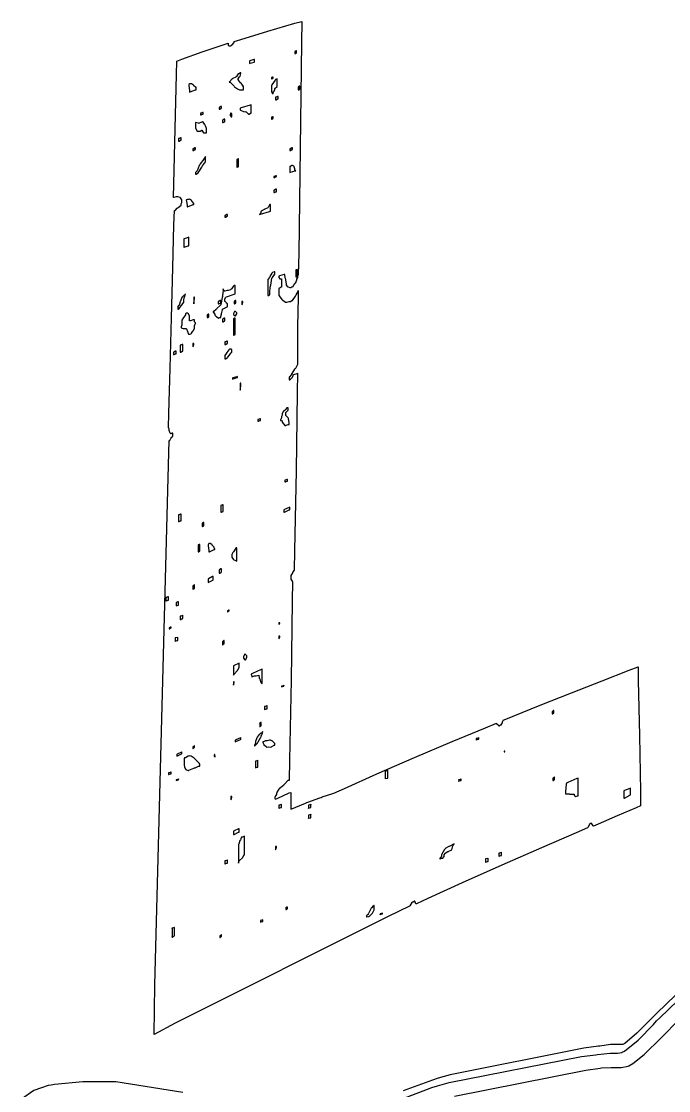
# Model space of a CAD drawing. Extents: x 59 to 294, y 65 to 304.
# Drawn here: x 59.92 to 87, y 248.23 to 292.95 of the extents above; entities that cross this region are included whole.
import ezdxf

# ---------------------------------------------------------------- set-up
doc = ezdxf.new("R2010")
doc.units = 0
doc.header["$MEASUREMENT"] = 0

msp = doc.modelspace()

# ---------------------------------------------------------------- linework, layer by layer
at = {"color": 7}
for points in [[(66.1098, 275.413), (66.1278, 275.413), (66.1719, 275.503), (66.1818, 275.519), (66.1899, 275.537), (66.252, 275.603), (66.252, 275.626), (66.252, 275.66), (66.252, 275.678), (66.252, 275.719), (66.252, 275.732), (66.234, 275.732), (66.1899, 275.705), (66.1818, 275.696), (66.1719, 275.696), (66.1458, 275.723), (66.1458, 275.732), (66.1458, 275.732), (66.1098, 275.838), (66.1098, 275.872), (66.1098, 275.89), (66.0837, 275.934), (66.0756, 275.942), (66.0922, 276.564), (66.143, 278.427), (66.198, 280.547), (66.2534, 282.64), (66.3042, 284.444), (66.3222, 285.044), (66.3568, 285.044), (66.445, 285.134), (66.4626, 285.151), (66.4806, 285.16), (66.6048, 285.259), (66.6048, 285.291), (66.6048, 285.319), (66.639, 285.378), (66.639, 285.397), (66.639, 285.397), (66.639, 285.433), (66.639, 285.433), (66.639, 285.467), (66.6295, 285.477), (66.5773, 285.565), (66.5688, 285.574), (66.5593, 285.583), (66.4602, 285.61), (66.4284, 285.61), (66.3924, 285.61), (66.2947, 285.583), (66.2862, 285.574), (66.3042, 286.156), (66.3568, 288.458), (66.4104, 290.725), (66.4284, 291.288), (66.639, 291.368), (67.4896, 291.673), (68.3588, 291.96), (68.5793, 292.03), (68.5793, 292.013), (68.5793, 291.973), (68.5793, 291.96), (68.5793, 291.951), (68.6058, 291.924), (68.6153, 291.924), (68.6513, 291.924), (68.6675, 291.924), (68.7116, 291.951), (68.7215, 291.96), (68.738, 291.969), (68.8277, 292.068), (68.8277, 292.1), (69.1085, 292.188), (70.2374, 292.537), (71.3673, 292.868), (71.6499, 292.946), (71.64, 292.064), (71.5243, 283.245), (71.5077, 282.363), (71.4982, 282.355), (71.4735, 282.283), (71.4735, 282.258), (71.4735, 282.232), (71.4375, 282.172), (71.4375, 282.152), (71.4375, 282.126), (71.41, 282.055), (71.4015, 282.046), (71.4015, 282.046), (71.3398, 281.958), (71.3313, 281.94), (71.3218, 281.923), (71.2611, 281.833), (71.2611, 281.833), (71.2431, 281.833), (71.199, 281.809), (71.1909, 281.799), (71.1634, 281.799), (71.0928, 281.825), (71.0847, 281.833), (71.0752, 281.843), (71.0226, 281.897), (71.0145, 281.905), (71.0145, 281.967), (70.987, 282.126), (70.9785, 282.152), (70.969, 282.18), (70.9443, 282.317), (70.9443, 282.363), (70.9164, 282.355), (70.7224, 282.302), (70.696, 282.292), (70.696, 282.258), (70.696, 282.24), (70.7319, 282.186), (70.7319, 282.186), (70.7319, 282.186), (70.7926, 282.178), (70.8021, 282.186), (70.8021, 282.152), (70.8021, 282.073), (70.8021, 282.046), (70.8021, 281.994), (70.8021, 281.874), (70.8021, 281.833), (70.7926, 281.825), (70.7044, 281.773), (70.696, 281.763), (70.696, 281.729), (70.696, 281.65), (70.696, 281.623), (70.696, 281.588), (70.696, 281.509), (70.696, 281.481), (70.7044, 281.473), (70.8201, 281.322), (70.8381, 281.304), (70.8547, 281.288), (70.9747, 281.2), (71.0145, 281.2), (71.0311, 281.209), (71.1232, 281.234), (71.1549, 281.234), (71.181, 281.234), (71.2403, 281.27), (71.2611, 281.27), (71.2692, 281.28), (71.392, 281.455), (71.4015, 281.481), (71.4195, 281.509), (71.5077, 281.648), (71.5077, 281.693), (71.4982, 281.394), (71.4774, 280.19), (71.4735, 279.042), (71.4735, 278.658), (71.4735, 278.598), (71.3839, 278.43), (71.3673, 278.412), (71.3493, 278.395), (71.2431, 278.219), (71.2251, 278.201), (71.2156, 278.183), (71.1288, 278.069), (71.1207, 278.059), (71.1207, 278.033), (71.1207, 277.974), (71.1207, 277.953), (71.1369, 277.953), (71.181, 277.981), (71.1909, 277.989), (71.199, 277.998), (71.2516, 278.051), (71.2611, 278.059), (71.2692, 278.069), (71.2971, 278.142), (71.2971, 278.165), (71.3133, 278.175), (71.4555, 278.227), (71.4735, 278.235), (71.4636, 277.425), (71.4142, 274.148), (71.3479, 270.819), (71.3313, 269.981), (71.3133, 269.981), (71.2692, 269.893), (71.2611, 269.875), (71.2516, 269.858), (71.1909, 269.766), (71.1909, 269.735), (71.1909, 269.699), (71.1909, 269.682), (71.1909, 269.642), (71.1909, 269.628), (71.199, 269.62), (71.2516, 269.532), (71.2611, 269.522), (71.2516, 268.702), (71.2033, 265.399), (71.1369, 262.044), (71.1207, 261.196), (71.0667, 261.196), (70.9344, 261.047), (70.9083, 261.02), (70.8808, 260.993), (70.7044, 260.853), (70.696, 260.843), (70.6864, 260.835), (70.6342, 260.748), (70.6258, 260.739), (70.6162, 260.73), (70.5915, 260.657), (70.5915, 260.633), (70.5915, 260.616), (70.5637, 260.572), (70.5556, 260.562), (70.546, 260.562), (70.5196, 260.484), (70.5196, 260.456), (70.5196, 260.448), (70.546, 260.42), (70.5556, 260.42), (70.6162, 260.448), (71.1288, 260.677), (71.1909, 260.703), (71.1909, 260.526), (71.1909, 260.13), (71.1909, 259.997), (71.2431, 260.015), (71.8069, 260.254), (71.8605, 260.28), (71.9046, 260.298), (72.4062, 260.474), (72.4598, 260.49), (72.5124, 260.518), (72.9534, 260.659), (72.989, 260.667), (73.4399, 260.87), (74.797, 261.473), (76.3669, 262.158), (77.9501, 262.83), (79.3351, 263.406), (79.798, 263.595), (79.8065, 263.587), (79.8946, 263.499), (79.9042, 263.489), (79.9207, 263.489), (79.9606, 263.525), (79.9744, 263.525), (80.0104, 263.525), (80.0104, 263.553), (80.0446, 263.612), (80.0446, 263.631), (80.0446, 263.659), (80.0985, 263.737), (80.1165, 263.737), (80.494, 263.892), (81.6321, 264.348), (82.9331, 264.862), (84.2271, 265.369), (85.3504, 265.811), (85.725, 265.958), (85.7331, 265.385), (85.7772, 263.088), (85.8213, 260.739), (85.8312, 260.138), (85.6368, 260.059), (84.8431, 259.728), (84.0479, 259.38), (83.8549, 259.292), (83.8454, 259.301), (83.7928, 259.389), (83.7847, 259.398), (83.7487, 259.398), (83.7145, 259.398), (83.7046, 259.381), (83.6164, 259.239), (83.6083, 259.221), (83.1275, 259.015), (81.6846, 258.389), (80.0269, 257.661), (78.3689, 256.92), (76.9264, 256.266), (76.4466, 256.046), (76.4371, 256.046), (76.4124, 256.073), (76.4124, 256.081), (76.4124, 256.099), (76.3845, 256.144), (76.3764, 256.153), (76.3584, 256.153), (76.3185, 256.117), (76.3062, 256.117), (76.2702, 256.117), (76.2607, 256.1), (76.1725, 255.958), (76.164, 255.94), (75.2644, 255.509), (66.3582, 251.047), (65.4763, 250.578), (65.5105, 252.634), (66.0481, 273.341), (66.1098, 275.413)], [(71.3673, 291.607), (71.3839, 291.607), (71.428, 291.633), (71.4375, 291.641), (71.4375, 291.659), (71.4375, 291.699), (71.4375, 291.711), (71.4195, 291.711), (71.3754, 291.687), (71.3673, 291.677), (71.3673, 291.66), (71.3673, 291.621), (71.3673, 291.607)], [(69.4612, 291.182), (69.4877, 291.192), (69.6556, 291.246), (69.6736, 291.254), (69.6736, 291.28), (69.6736, 291.339), (69.6736, 291.358), (69.6461, 291.35), (69.4792, 291.298), (69.4612, 291.288), (69.4612, 291.262), (69.4612, 291.203), (69.4612, 291.182)], [(68.6513, 290.406), (68.6594, 290.398), (68.8097, 290.248), (68.8277, 290.23), (68.8439, 290.213), (68.9681, 290.124), (68.9681, 290.124), (68.9681, 290.124), (69.0467, 290.09), (69.0742, 290.09), (69.0742, 290.09), (69.179, 290.09), (69.2146, 290.09), (69.2146, 290.125), (69.2146, 290.204), (69.2146, 290.23), (69.2051, 290.24), (69.1169, 290.364), (69.1085, 290.372), (69.0908, 290.382), (69.004, 290.481), (69.004, 290.513), (69.004, 290.513), (68.9681, 290.54), (68.9681, 290.548), (69.004, 290.548), (69.004, 290.566), (69.0287, 290.619), (69.0383, 290.619), (69.0383, 290.628), (69.0742, 290.653), (69.0742, 290.653), (69.0742, 290.653), (69.1085, 290.761), (69.1085, 290.795), (69.0824, 290.795), (69.0231, 290.759), (69.004, 290.759), (68.9942, 290.751), (68.9405, 290.663), (68.9321, 290.653), (68.9321, 290.645), (68.8979, 290.619), (68.8979, 290.619), (68.8979, 290.619), (68.7737, 290.558), (68.7557, 290.548), (68.738, 290.54), (68.6234, 290.424), (68.6153, 290.406), (68.6153, 290.406), (68.6513, 290.406), (68.6513, 290.406)], [(66.9576, 289.983), (66.9837, 289.993), (67.2123, 290.081), (67.2402, 290.09), (67.2402, 290.117), (67.2402, 290.176), (67.2402, 290.196), (67.2123, 290.196), (67.1421, 290.257), (67.134, 290.266), (67.1241, 290.275), (67.0444, 290.328), (67.0278, 290.336), (66.9918, 290.336), (66.9742, 290.336), (66.9301, 290.31), (66.9216, 290.3), (66.9301, 290.266), (66.9576, 290.055), (66.9576, 289.983)], [(70.3792, 290.548), (70.3957, 290.548), (70.4398, 290.575), (70.4494, 290.583), (70.4494, 290.619), (70.4314, 290.619), (70.3873, 290.593), (70.3792, 290.583), (70.3792, 290.583), (70.3792, 290.558), (70.3792, 290.548)], [(70.5556, 290.513), (70.5376, 290.486), (70.3957, 290.293), (70.3792, 290.266), (70.3792, 290.24), (70.3792, 290.181), (70.3792, 290.16), (70.3792, 290.125), (70.3792, 290.047), (70.3792, 290.019), (70.3792, 290.001), (70.4152, 289.961), (70.4152, 289.947), (70.4152, 289.939), (70.4494, 289.913), (70.4494, 289.913), (70.4494, 289.913), (70.4755, 290.011), (70.4854, 290.019), (70.4935, 290.029), (70.5196, 290.1), (70.5196, 290.124), (70.528, 290.134), (70.6162, 290.222), (70.6258, 290.23), (70.6258, 290.31), (70.6258, 290.489), (70.6258, 290.548), (70.6258, 290.54), (70.5721, 290.513), (70.5556, 290.513)], [(71.5077, 290.09), (71.5243, 290.09), (71.5684, 290.116), (71.5779, 290.124), (71.5779, 290.152), (71.5779, 290.211), (71.5779, 290.23), (71.5603, 290.23), (71.5162, 290.205), (71.5077, 290.196), (71.5077, 290.169), (71.5077, 290.11), (71.5077, 290.09)], [(70.5556, 289.667), (70.5817, 289.667), (70.6409, 289.701), (70.6617, 289.701), (70.6617, 289.728), (70.6617, 289.788), (70.6617, 289.807), (70.6342, 289.807), (70.575, 289.771), (70.5556, 289.771), (70.5556, 289.745), (70.5556, 289.687), (70.5556, 289.667)], [(68.1923, 289.278), (68.2184, 289.278), (68.2777, 289.314), (68.2985, 289.314), (68.2985, 289.331), (68.2985, 289.372), (68.2985, 289.384), (68.2706, 289.384), (68.2113, 289.348), (68.1923, 289.348), (68.1923, 289.348), (68.1923, 289.296), (68.1923, 289.278)], [(69.0742, 289.242), (69.0742, 289.242), (69.0742, 289.242), (69.0742, 289.242), (69.0908, 289.234), (69.2146, 289.172), (69.2146, 289.172), (69.2146, 289.172), (69.3028, 289.163), (69.3208, 289.172), (69.3289, 289.163), (69.3815, 289.111), (69.391, 289.101), (69.391, 289.093), (69.4171, 289.065), (69.427, 289.065), (69.4531, 289.065), (69.5124, 289.101), (69.5332, 289.101), (69.5332, 289.19), (69.5332, 289.388), (69.5332, 289.454), (69.4891, 289.438), (69.1183, 289.331), (69.0742, 289.314), (69.0742, 289.296), (69.0742, 289.256), (69.0742, 289.242)], [(67.4165, 289.031), (67.4426, 289.031), (67.5005, 289.065), (67.521, 289.065), (67.521, 289.083), (67.521, 289.125), (67.521, 289.137), (67.4949, 289.137), (67.4356, 289.101), (67.4165, 289.101), (67.4247, 289.093), (67.4165, 289.048), (67.4165, 289.031)], [(68.7215, 289.065), (68.7215, 289.075), (68.694, 289.101), (68.6855, 289.101), (68.676, 289.101), (68.6513, 289.049), (68.6513, 289.031), (68.6513, 289.015), (68.7035, 288.961), (68.7215, 288.961), (68.7215, 288.987), (68.7215, 289.046), (68.7215, 289.065)], [(70.3792, 288.855), (70.3957, 288.855), (70.4398, 288.881), (70.4494, 288.889), (70.4494, 288.907), (70.4494, 288.948), (70.4494, 288.961), (70.4314, 288.961), (70.3873, 288.935), (70.3792, 288.925), (70.3792, 288.908), (70.3792, 288.855), (70.3792, 288.855)], [(67.2042, 288.713), (67.2042, 288.713), (67.2042, 288.58), (67.2042, 288.536), (67.2042, 288.492), (67.2648, 288.37), (67.2744, 288.36), (67.2828, 288.352), (67.3626, 288.352), (67.3806, 288.36), (67.4067, 288.36), (67.4659, 288.396), (67.4867, 288.396), (67.4867, 288.37), (67.539, 288.29), (67.5569, 288.29), (67.5831, 288.29), (67.6423, 288.29), (67.6631, 288.29), (67.6631, 288.29), (67.6631, 288.397), (67.6631, 288.432), (67.6631, 288.467), (67.6271, 288.572), (67.6271, 288.572), (67.6271, 288.572), (67.601, 288.634), (67.5929, 288.642), (67.5831, 288.652), (67.521, 288.725), (67.521, 288.749), (67.5033, 288.74), (67.3626, 288.688), (67.3446, 288.678), (67.335, 288.688), (67.2042, 288.713), (67.2042, 288.713)], [(68.3327, 288.713), (68.3588, 288.713), (68.4181, 288.749), (68.4389, 288.749), (68.4389, 288.776), (68.4389, 288.835), (68.4389, 288.855), (68.4114, 288.855), (68.3521, 288.819), (68.3327, 288.819), (68.3327, 288.793), (68.3327, 288.733), (68.3327, 288.713)], [(66.4986, 287.937), (66.5247, 287.937), (66.584, 287.973), (66.6048, 287.973), (66.6048, 288), (66.6048, 288.06), (66.6048, 288.079), (66.5773, 288.079), (66.518, 288.043), (66.4986, 288.043), (66.4986, 288.017), (66.4986, 287.958), (66.4986, 287.937)], [(67.098, 287.55), (67.1241, 287.55), (67.1834, 287.584), (67.2042, 287.584), (67.2042, 287.602), (67.2042, 287.642), (67.2042, 287.654), (67.1766, 287.654), (67.1174, 287.62), (67.098, 287.62), (67.098, 287.62), (67.098, 287.568), (67.098, 287.55)], [(71.1549, 287.55), (71.181, 287.55), (71.2403, 287.584), (71.2611, 287.584), (71.2611, 287.602), (71.2611, 287.642), (71.2611, 287.654), (71.2336, 287.654), (71.1743, 287.62), (71.1549, 287.62), (71.1549, 287.604), (71.1549, 287.564), (71.1549, 287.55)], [(67.5569, 287.197), (67.5474, 287.189), (67.3971, 286.985), (67.3806, 286.949), (67.3626, 286.923), (67.2744, 286.702), (67.2744, 286.702), (67.2744, 286.702), (67.2042, 286.624), (67.2042, 286.596), (67.2042, 286.562), (67.2303, 286.562), (67.2895, 286.596), (67.3104, 286.596), (67.3185, 286.614), (67.4688, 286.844), (67.4867, 286.879), (67.5033, 286.906), (67.6271, 287.071), (67.6271, 287.125), (67.6271, 287.125), (67.6271, 287.179), (67.6271, 287.197), (67.6271, 287.197), (67.6271, 287.251), (67.6271, 287.267), (67.6271, 287.302), (67.6176, 287.293), (67.5651, 287.207), (67.5569, 287.197)], [(68.9321, 286.844), (68.9501, 286.844), (68.9942, 286.87), (69.004, 286.879), (69.004, 286.959), (69.004, 287.138), (69.004, 287.197), (68.986, 287.197), (68.9405, 287.171), (68.9321, 287.161), (68.9321, 287.082), (68.9321, 286.905), (68.9321, 286.844)], [(71.1549, 286.632), (71.181, 286.641), (71.3754, 286.694), (71.4015, 286.702), (71.4015, 286.702), (71.3673, 286.73), (71.3673, 286.738), (71.3673, 286.774), (71.3398, 286.87), (71.3313, 286.879), (71.3218, 286.888), (71.2611, 286.915), (71.2611, 286.915), (71.2431, 286.915), (71.199, 286.888), (71.1909, 286.879), (71.1549, 286.879), (71.1549, 286.818), (71.1549, 286.679), (71.1549, 286.632)], [(70.4854, 286.42), (70.5115, 286.42), (70.5707, 286.456), (70.5915, 286.456), (70.5915, 286.492), (70.5637, 286.492), (70.5044, 286.456), (70.4854, 286.456), (70.4854, 286.42)], [(70.4854, 285.786), (70.5115, 285.786), (70.5707, 285.82), (70.5915, 285.82), (70.5915, 285.848), (70.5915, 285.907), (70.5915, 285.926), (70.5637, 285.926), (70.5044, 285.89), (70.4854, 285.89), (70.4854, 285.864), (70.4854, 285.806), (70.4854, 285.786)], [(66.8514, 285.185), (66.8775, 285.195), (67.1065, 285.283), (67.134, 285.291), (67.134, 285.327), (67.1241, 285.337), (67.0359, 285.451), (67.0278, 285.467), (67.0183, 285.477), (66.9382, 285.512), (66.9216, 285.503), (66.8874, 285.503), (66.8694, 285.503), (66.8239, 285.477), (66.8154, 285.467), (66.8239, 285.433), (66.8514, 285.247), (66.8514, 285.185)], [(70.309, 285.291), (70.2991, 285.274), (70.2469, 285.169), (70.2388, 285.151), (70.2388, 285.151), (70.1132, 285.09), (70.0966, 285.08), (70.0786, 285.072), (69.9562, 285.008), (69.9562, 285.008), (69.9562, 285.008), (69.9287, 284.914), (69.9202, 284.904), (69.9202, 284.896), (69.886, 284.868), (69.886, 284.868), (69.9301, 284.886), (70.2991, 285), (70.3432, 285.008), (70.3432, 285.08), (70.3432, 285.239), (70.3432, 285.291), (70.3432, 285.291), (70.3171, 285.291), (70.309, 285.291)], [(68.4389, 284.762), (68.465, 284.762), (68.5243, 284.798), (68.5451, 284.798), (68.5451, 284.816), (68.5451, 284.856), (68.5451, 284.868), (68.5176, 284.868), (68.4583, 284.832), (68.4389, 284.832), (68.4389, 284.816), (68.4389, 284.776), (68.4389, 284.762)], [(66.711, 283.493), (66.7272, 283.502), (66.9036, 283.555), (66.9216, 283.563), (66.9216, 283.651), (66.9216, 283.85), (66.9216, 283.916), (66.9036, 283.907), (66.7272, 283.855), (66.711, 283.846), (66.711, 283.758), (66.711, 283.559), (66.711, 283.493)], [(70.4152, 282.435), (70.4053, 282.417), (70.3171, 282.276), (70.309, 282.258), (70.2991, 282.24), (70.2388, 282.152), (70.2388, 282.152), (70.2388, 281.985), (70.2388, 281.608), (70.2388, 281.481), (70.255, 281.481), (70.2991, 281.509), (70.309, 281.517), (70.309, 281.605), (70.3337, 281.825), (70.3432, 281.869), (70.3516, 281.914), (70.4053, 282.214), (70.4152, 282.222), (70.4233, 282.24), (70.51, 282.355), (70.5196, 282.363), (70.5196, 282.39), (70.5196, 282.45), (70.5196, 282.469), (70.4935, 282.469), (70.4233, 282.444), (70.4152, 282.435)], [(71.4015, 282.258), (71.4195, 282.258), (71.4636, 282.284), (71.4735, 282.292), (71.4735, 282.364), (71.4735, 282.523), (71.4735, 282.575), (71.4555, 282.575), (71.41, 282.549), (71.4015, 282.539), (71.4015, 282.469), (71.4015, 282.312), (71.4015, 282.258)], [(68.0159, 280.671), (68.0159, 280.653), (68.0766, 280.609), (68.0861, 280.599), (68.0942, 280.591), (68.1563, 280.545), (68.1563, 280.529), (68.1729, 280.529), (68.217, 280.556), (68.2265, 280.565), (68.2625, 280.565), (68.2625, 280.609), (68.2985, 280.708), (68.2985, 280.741), (68.3066, 280.768), (68.3327, 280.88), (68.3327, 280.917), (68.3588, 280.927), (68.5271, 281.015), (68.5451, 281.023), (68.5451, 281.041), (68.5451, 281.081), (68.5451, 281.094), (68.5451, 281.128), (68.5451, 281.128), (68.5091, 281.156), (68.5091, 281.164), (68.4996, 281.173), (68.447, 281.226), (68.4389, 281.234), (68.4389, 281.252), (68.4389, 281.292), (68.4389, 281.304), (68.4389, 281.332), (68.465, 281.402), (68.4749, 281.41), (68.5091, 281.428), (68.8262, 281.535), (68.8619, 281.553), (68.8619, 281.641), (68.8619, 281.839), (68.8619, 281.905), (68.8439, 281.905), (68.7998, 281.879), (68.7917, 281.869), (68.7821, 281.861), (68.7296, 281.773), (68.7215, 281.763), (68.7215, 281.755), (68.6855, 281.729), (68.6855, 281.729), (68.676, 281.721), (68.5768, 281.693), (68.5451, 281.693), (68.5352, 281.685), (68.4361, 281.657), (68.4029, 281.657), (68.4029, 281.685), (68.3687, 281.744), (68.3687, 281.763), (68.3687, 281.685), (68.3412, 281.482), (68.3327, 281.446), (68.3232, 281.402), (68.2706, 281.103), (68.2625, 281.094), (68.253, 281.085), (68.1027, 280.935), (68.0861, 280.917), (68.0681, 280.901), (67.976, 280.811), (67.9457, 280.811), (67.9457, 280.775), (67.9619, 280.767), (68.0159, 280.695), (68.0159, 280.671)], [(66.7812, 281.553), (66.7812, 281.553), (66.7812, 281.553), (66.7812, 281.553), (66.7713, 281.544), (66.7262, 281.481), (66.711, 281.481), (66.7011, 281.473), (66.6542, 281.41), (66.639, 281.41), (66.6295, 281.394), (66.5773, 281.252), (66.5688, 281.234), (66.5593, 281.218), (66.5346, 281.125), (66.5346, 281.094), (66.5346, 281.085), (66.5067, 281.058), (66.4986, 281.058), (66.4891, 281.058), (66.4626, 281.023), (66.4626, 281.023), (66.4626, 280.997), (66.4626, 280.938), (66.4626, 280.917), (66.4806, 280.917), (66.5247, 280.943), (66.5346, 280.952), (66.5427, 280.961), (66.6295, 281.085), (66.639, 281.094), (66.6475, 281.103), (66.711, 281.202), (66.711, 281.234), (66.711, 281.278), (66.7357, 281.394), (66.7452, 281.41), (66.7452, 281.41), (66.7812, 281.553), (66.7812, 281.553)], [(67.134, 281.128), (67.1421, 281.164), (67.1682, 281.35), (67.1682, 281.41), (67.134, 281.41), (67.134, 281.34), (67.134, 281.182), (67.134, 281.128)], [(68.1563, 281.128), (68.1824, 281.128), (68.2417, 281.164), (68.2625, 281.164), (68.2625, 281.191), (68.2625, 281.251), (68.2625, 281.27), (68.235, 281.27), (68.1757, 281.234), (68.1563, 281.234), (68.1563, 281.208), (68.1563, 281.149), (68.1563, 281.128)], [(68.8277, 281.128), (68.8439, 281.128), (68.888, 281.156), (68.8979, 281.164), (68.8979, 281.191), (68.8979, 281.251), (68.8979, 281.27), (68.8799, 281.27), (68.8358, 281.244), (68.8277, 281.234), (68.8277, 281.208), (68.8277, 281.149), (68.8277, 281.128)], [(69.1444, 281.094), (69.1526, 281.112), (69.1804, 281.204), (69.1804, 281.234), (69.1444, 281.234), (69.1444, 281.2), (69.1444, 281.121), (69.1444, 281.094)], [(66.6048, 280.142), (66.6048, 280.133), (66.6831, 280.106), (66.711, 280.106), (66.7371, 280.106), (66.7949, 280.106), (66.8154, 280.106), (66.8239, 280.089), (66.8775, 279.983), (66.8874, 279.965), (66.8874, 279.939), (66.9121, 279.859), (66.9216, 279.859), (66.9576, 279.859), (66.9742, 279.859), (67.0183, 279.885), (67.0278, 279.893), (67.0359, 279.903), (67.0885, 279.991), (67.098, 279.999), (67.1065, 280.009), (67.1682, 280.108), (67.1682, 280.142), (67.1682, 280.159), (67.1682, 280.199), (67.1682, 280.212), (67.1682, 280.212), (67.1946, 280.3), (67.2042, 280.318), (67.2042, 280.336), (67.1682, 280.376), (67.1682, 280.388), (67.1682, 280.406), (67.1682, 280.446), (67.1682, 280.458), (67.1146, 280.458), (66.996, 280.422), (66.9576, 280.422), (66.9576, 280.466), (66.9576, 280.566), (66.9576, 280.599), (66.9576, 280.635), (66.8955, 280.732), (66.8874, 280.741), (66.8514, 280.741), (66.8334, 280.741), (66.7893, 280.715), (66.7812, 280.705), (66.7812, 280.671), (66.7191, 280.574), (66.711, 280.565), (66.7011, 280.556), (66.639, 280.457), (66.639, 280.422), (66.639, 280.378), (66.639, 280.279), (66.639, 280.246), (66.6295, 280.238), (66.6048, 280.166), (66.6048, 280.142)], [(67.6973, 280.565), (67.7153, 280.565), (67.7594, 280.591), (67.7693, 280.599), (67.7693, 280.627), (67.7693, 280.686), (67.7693, 280.705), (67.7513, 280.705), (67.7058, 280.68), (67.6973, 280.671), (67.6973, 280.644), (67.6973, 280.585), (67.6973, 280.565)], [(68.3327, 280.388), (68.3588, 280.388), (68.4181, 280.422), (68.4389, 280.422), (68.4389, 280.45), (68.4389, 280.509), (68.4389, 280.529), (68.4114, 280.529), (68.3521, 280.494), (68.3327, 280.494), (68.3327, 280.468), (68.3327, 280.409), (68.3327, 280.388)], [(68.8619, 280.811), (68.8439, 280.811), (68.7917, 280.732), (68.7917, 280.705), (68.7917, 280.688), (68.859, 280.633), (68.8619, 280.635), (68.8785, 280.635), (68.9321, 280.715), (68.9321, 280.741), (68.9321, 280.759), (68.8785, 280.811), (68.8619, 280.811)], [(68.7917, 279.823), (68.8082, 279.823), (68.8523, 279.85), (68.8619, 279.859), (68.8619, 280.027), (68.8619, 280.403), (68.8619, 280.529), (68.8439, 280.529), (68.7998, 280.504), (68.7917, 280.494), (68.7917, 280.327), (68.7917, 279.95), (68.7917, 279.823)], [(68.4389, 279.436), (68.465, 279.436), (68.5243, 279.47), (68.5451, 279.47), (68.5451, 279.498), (68.5451, 279.557), (68.5451, 279.576), (68.5176, 279.576), (68.4583, 279.54), (68.4389, 279.54), (68.4389, 279.514), (68.4389, 279.456), (68.4389, 279.436)], [(66.2862, 279.011), (66.3127, 279.011), (66.372, 279.047), (66.3924, 279.047), (66.3924, 279.075), (66.3924, 279.134), (66.3924, 279.153), (66.3649, 279.153), (66.3056, 279.117), (66.2862, 279.117), (66.2862, 279.091), (66.2862, 279.032), (66.2862, 279.011)], [(66.5688, 279.117), (66.5949, 279.117), (66.6542, 279.153), (66.675, 279.153), (66.675, 279.225), (66.675, 279.383), (66.675, 279.436), (66.6475, 279.436), (66.5882, 279.4), (66.5688, 279.4), (66.5688, 279.33), (66.5688, 279.171), (66.5688, 279.117)], [(67.098, 279.33), (67.1065, 279.348), (67.134, 279.44), (67.134, 279.47), (67.098, 279.47), (67.098, 279.436), (67.098, 279.357), (67.098, 279.33)], [(68.6153, 279.224), (68.6058, 279.215), (68.5176, 279.093), (68.5091, 279.083), (68.4996, 279.075), (68.4389, 278.976), (68.4389, 278.941), (68.4389, 278.915), (68.4389, 278.856), (68.4389, 278.835), (68.465, 278.835), (68.5243, 278.871), (68.5451, 278.871), (68.5617, 278.898), (68.7035, 279.091), (68.7215, 279.117), (68.7215, 279.145), (68.7215, 279.204), (68.7215, 279.224), (68.7035, 279.233), (68.6234, 279.233), (68.6153, 279.224)], [(68.7557, 277.989), (68.7821, 277.998), (68.9501, 278.051), (68.9681, 278.059), (68.9681, 278.095), (68.9405, 278.087), (68.7737, 278.034), (68.7557, 278.025), (68.7557, 278.025), (68.7557, 277.998), (68.7557, 277.989)], [(69.0742, 277.53), (69.0824, 277.566), (69.1085, 277.752), (69.1085, 277.813), (69.0742, 277.813), (69.0742, 277.742), (69.0742, 277.584), (69.0742, 277.53)], [(70.8381, 276.225), (70.8381, 276.181), (70.9429, 276.049), (70.9785, 276.049), (70.9951, 276.058), (71.089, 276.085), (71.1207, 276.085), (71.1207, 276.155), (71.0928, 276.339), (71.0847, 276.365), (71.0752, 276.375), (71.0226, 276.429), (71.0145, 276.437), (71.0145, 276.437), (70.9785, 276.463), (70.9785, 276.472), (70.9785, 276.508), (70.9785, 276.526), (70.9785, 276.565), (70.9785, 276.578), (70.987, 276.587), (71.0752, 276.675), (71.0847, 276.684), (71.0847, 276.711), (71.0847, 276.771), (71.0847, 276.79), (71.0487, 276.79), (71.0311, 276.79), (70.987, 276.728), (70.9785, 276.718), (70.9785, 276.718), (70.8808, 276.631), (70.8723, 276.614), (70.8628, 276.605), (70.8381, 276.532), (70.8381, 276.508), (70.8381, 276.481), (70.8021, 276.422), (70.8021, 276.401), (70.8021, 276.367), (70.7679, 276.288), (70.7679, 276.261), (70.7842, 276.261), (70.8283, 276.235), (70.8381, 276.225)], [(69.814, 276.225), (69.8405, 276.225), (69.8997, 276.261), (69.9202, 276.261), (69.9202, 276.279), (69.9202, 276.319), (69.9202, 276.331), (69.8927, 276.331), (69.8334, 276.295), (69.814, 276.295), (69.814, 276.279), (69.814, 276.225), (69.814, 276.225)], [(70.9443, 273.685), (70.9704, 273.685), (71.0283, 273.72), (71.0487, 273.72), (71.0487, 273.738), (71.0487, 273.779), (71.0487, 273.792), (71.0226, 273.792), (70.9634, 273.756), (70.9443, 273.756), (70.9443, 273.739), (70.9443, 273.699), (70.9443, 273.685)], [(66.4986, 272.028), (66.5247, 272.028), (66.584, 272.062), (66.6048, 272.062), (66.6048, 272.133), (66.6048, 272.292), (66.6048, 272.344), (66.5773, 272.344), (66.518, 272.308), (66.4986, 272.308), (66.4986, 272.238), (66.4986, 272.081), (66.4986, 272.028)], [(68.2625, 272.415), (68.2886, 272.415), (68.3479, 272.451), (68.3687, 272.451), (68.3687, 272.522), (68.3687, 272.681), (68.3687, 272.733), (68.3412, 272.733), (68.2819, 272.697), (68.2625, 272.697), (68.2625, 272.627), (68.2625, 272.469), (68.2625, 272.415)], [(70.9083, 272.415), (70.9344, 272.425), (71.1274, 272.513), (71.1549, 272.521), (71.1549, 272.548), (71.1549, 272.608), (71.1549, 272.627), (71.1274, 272.619), (70.9344, 272.53), (70.9083, 272.521), (70.9083, 272.495), (70.9083, 272.435), (70.9083, 272.415)], [(67.4867, 271.815), (67.5033, 271.815), (67.5474, 271.843), (67.5569, 271.851), (67.5569, 271.887), (67.5569, 271.966), (67.5569, 271.992), (67.539, 271.992), (67.4949, 271.966), (67.4867, 271.956), (67.4867, 271.921), (67.4867, 271.843), (67.4867, 271.815)], [(67.3104, 270.757), (67.3269, 270.757), (67.371, 270.784), (67.3806, 270.793), (67.3806, 270.863), (67.3806, 271.022), (67.3806, 271.074), (67.3626, 271.074), (67.3185, 271.049), (67.3104, 271.04), (67.3104, 270.969), (67.3104, 270.811), (67.3104, 270.757)], [(67.7693, 270.757), (67.7954, 270.766), (67.9884, 270.855), (68.0159, 270.863), (68.0159, 270.881), (67.9799, 270.921), (67.9799, 270.933), (67.9799, 270.961), (67.9178, 271.031), (67.9097, 271.04), (67.9002, 271.049), (67.8476, 271.102), (67.8395, 271.11), (67.8215, 271.11), (67.7817, 271.11), (67.7693, 271.11), (67.7594, 271.11), (67.7333, 271.058), (67.7333, 271.04), (67.7414, 271.013), (67.7693, 270.822), (67.7693, 270.757)], [(68.7215, 270.581), (68.7215, 270.546), (68.7821, 270.45), (68.7917, 270.44), (68.8082, 270.432), (68.8979, 270.404), (68.8979, 270.404), (68.8979, 270.404), (68.9321, 270.378), (68.9321, 270.368), (68.9321, 270.51), (68.9321, 270.829), (68.9321, 270.933), (68.8979, 270.933), (68.888, 270.917), (68.7998, 270.766), (68.7917, 270.757), (68.7737, 270.74), (68.7215, 270.648), (68.7215, 270.617), (68.7215, 270.581)], [(67.7333, 269.486), (67.7594, 269.496), (67.9277, 269.584), (67.9457, 269.592), (67.9457, 269.592), (67.9457, 269.7), (67.9457, 269.735), (67.9178, 269.726), (67.7499, 269.638), (67.7333, 269.628), (67.7333, 269.594), (67.7333, 269.514), (67.7333, 269.486)], [(68.1923, 269.875), (68.2184, 269.875), (68.2777, 269.911), (68.2985, 269.911), (68.2985, 269.947), (68.2985, 270.025), (68.2985, 270.051), (68.2706, 270.051), (68.2113, 270.015), (68.1923, 270.015), (68.1923, 269.981), (68.1923, 269.903), (68.1923, 269.875)], [(67.098, 269.205), (67.1146, 269.205), (67.1587, 269.232), (67.1682, 269.24), (67.1682, 269.24), (67.1682, 269.347), (67.1682, 269.382), (67.1505, 269.382), (67.1103, 269.346), (67.098, 269.346), (67.098, 269.311), (67.098, 269.233), (67.098, 269.205)], [(65.9694, 268.71), (65.9956, 268.71), (66.0548, 268.746), (66.0756, 268.746), (66.0756, 268.782), (66.0756, 268.861), (66.0756, 268.887), (66.0481, 268.887), (65.9888, 268.853), (65.9694, 268.853), (65.9694, 268.818), (65.9694, 268.738), (65.9694, 268.71)], [(66.3924, 268.5), (66.4009, 268.509), (66.4739, 268.534), (66.4986, 268.534), (66.4986, 268.534), (66.4986, 268.642), (66.4986, 268.676), (66.4711, 268.676), (66.4118, 268.64), (66.3924, 268.64), (66.4009, 268.624), (66.3924, 268.531), (66.3924, 268.5)], [(68.5451, 268.252), (68.5617, 268.252), (68.6015, 268.288), (68.6153, 268.288), (68.6153, 268.323), (68.5973, 268.323), (68.5532, 268.297), (68.5451, 268.288), (68.5451, 268.288), (68.5451, 268.252), (68.5451, 268.252)], [(66.5688, 267.935), (66.5949, 267.935), (66.6542, 267.971), (66.675, 267.971), (66.675, 268.006), (66.675, 268.085), (66.675, 268.111), (66.6655, 268.103), (66.5925, 268.075), (66.5688, 268.075), (66.5688, 268.041), (66.5688, 267.962), (66.5688, 267.935)], [(66.1098, 267.546), (66.1278, 267.546), (66.1681, 267.582), (66.1818, 267.582), (66.1818, 267.618), (66.1638, 267.618), (66.1226, 267.582), (66.1098, 267.582), (66.1098, 267.582), (66.1098, 267.556), (66.1098, 267.546)], [(70.696, 267.722), (70.696, 267.722), (70.696, 267.722), (70.696, 267.722), (70.7044, 267.732), (70.7319, 267.779), (70.7319, 267.794), (70.696, 267.794), (70.696, 267.776), (70.696, 267.736), (70.696, 267.722)], [(66.3582, 267.017), (66.3663, 267.027), (66.4379, 267.053), (66.4626, 267.053), (66.4626, 267.053), (66.4626, 267.159), (66.4626, 267.193), (66.4531, 267.185), (66.3815, 267.159), (66.3582, 267.159), (66.3582, 267.124), (66.3582, 267.045), (66.3582, 267.017)], [(68.3327, 266.876), (68.3493, 266.876), (68.3891, 266.912), (68.4029, 266.912), (68.4029, 266.948), (68.4029, 267.027), (68.4029, 267.053), (68.3853, 267.053), (68.345, 267.017), (68.3327, 267.017), (68.3327, 266.983), (68.3327, 266.904), (68.3327, 266.876)], [(70.696, 267.123), (70.7044, 267.133), (70.7319, 267.206), (70.7319, 267.229), (70.696, 267.229), (70.696, 267.203), (70.696, 267.123), (70.696, 267.123)], [(68.7917, 265.606), (68.7917, 265.606), (68.7917, 265.606), (68.7917, 265.606), (68.8082, 265.634), (68.9585, 265.801), (68.9681, 265.818), (68.9762, 265.828), (69.0383, 265.927), (69.0383, 265.958), (69.0383, 265.958), (69.0383, 266.066), (69.0383, 266.101), (69.0107, 266.092), (68.8178, 266.004), (68.7917, 265.994), (68.7917, 265.898), (68.7917, 265.679), (68.7917, 265.606)], [(69.2848, 266.488), (69.2753, 266.48), (69.2146, 266.38), (69.2146, 266.347), (69.2146, 266.321), (69.2672, 266.241), (69.2848, 266.241), (69.2933, 266.251), (69.3568, 266.35), (69.3568, 266.383), (69.3568, 266.409), (69.2848, 266.488), (69.2848, 266.488)], [(69.5332, 265.642), (69.5332, 265.642), (69.5332, 265.642), (69.5332, 265.642), (69.5413, 265.634), (69.5674, 265.571), (69.5674, 265.571), (69.5674, 265.535), (69.5674, 265.535), (69.6736, 265.571), (69.7096, 265.571), (69.7438, 265.571), (69.85, 265.606), (69.85, 265.606), (69.85, 265.606), (69.8761, 265.483), (69.886, 265.465), (69.8941, 265.449), (69.9202, 265.325), (69.9202, 265.325), (69.9202, 265.325), (69.9562, 265.298), (69.9562, 265.289), (69.9562, 265.281), (69.9809, 265.253), (69.9904, 265.253), (69.9904, 265.403), (69.9904, 265.742), (69.9904, 265.854), (69.9463, 265.836), (69.5854, 265.669), (69.5332, 265.642)], [(68.7917, 265.183), (68.7917, 265.183), (68.7917, 265.183), (68.7917, 265.183), (68.7998, 265.201), (68.8277, 265.295), (68.8277, 265.325), (68.7917, 265.325), (68.7917, 265.29), (68.7917, 265.21), (68.7917, 265.183)], [(70.8021, 265.113), (70.8106, 265.122), (70.8836, 265.148), (70.9083, 265.148), (70.9083, 265.183), (70.8988, 265.175), (70.8258, 265.148), (70.8021, 265.148), (70.8021, 265.148), (70.8021, 265.122), (70.8021, 265.113)], [(70.0966, 264.16), (70.1051, 264.17), (70.1781, 264.195), (70.2028, 264.195), (70.2028, 264.195), (70.2028, 264.302), (70.2028, 264.337), (70.1933, 264.328), (70.1202, 264.301), (70.0966, 264.301), (70.0966, 264.267), (70.0966, 264.188), (70.0966, 264.16)], [(82.127, 263.984), (82.1436, 263.984), (82.1835, 264.018), (82.1972, 264.018), (82.1972, 264.046), (82.1972, 264.105), (82.1972, 264.124), (82.1792, 264.124), (82.1394, 264.09), (82.127, 264.09), (82.127, 264.064), (82.127, 264.004), (82.127, 263.984)], [(69.886, 263.455), (69.9022, 263.455), (69.9424, 263.489), (69.9562, 263.489), (69.9562, 263.489), (69.9562, 263.597), (69.9562, 263.631), (69.9382, 263.631), (69.8983, 263.595), (69.886, 263.595), (69.8941, 263.579), (69.8941, 263.464), (69.886, 263.455)], [(68.8619, 262.819), (68.888, 262.829), (69.0824, 262.917), (69.1085, 262.926), (69.1085, 262.944), (69.1085, 262.983), (69.1085, 262.996), (69.0824, 262.988), (68.888, 262.9), (68.8619, 262.89), (68.8619, 262.873), (68.8619, 262.819), (68.8619, 262.819)], [(70.0264, 263.242), (70.0264, 263.242), (69.9728, 263.172), (69.9562, 263.172), (69.9382, 263.172), (69.8983, 263.136), (69.886, 263.136), (69.8761, 263.128), (69.7879, 263.005), (69.7798, 262.996), (69.7699, 262.979), (69.7096, 262.833), (69.7096, 262.783), (69.7096, 262.749), (69.6736, 262.671), (69.6736, 262.643), (69.6902, 262.653), (69.8045, 262.767), (69.814, 262.783), (69.832, 262.811), (69.9382, 263.005), (69.9562, 263.032), (69.9562, 263.058), (69.9809, 263.128), (69.9904, 263.136), (69.9989, 263.154), (70.0264, 263.242), (70.0264, 263.242)], [(78.952, 262.89), (78.9601, 262.9), (79.0332, 262.926), (79.0582, 262.926), (79.0582, 262.944), (79.0582, 262.983), (79.0582, 262.996), (79.0483, 262.988), (78.9753, 262.96), (78.952, 262.96), (78.952, 262.944), (78.952, 262.903), (78.952, 262.89)], [(67.098, 262.537), (67.1146, 262.537), (67.1544, 262.573), (67.1682, 262.573), (67.1682, 262.591), (67.1682, 262.631), (67.1682, 262.643), (67.1505, 262.643), (67.1103, 262.607), (67.098, 262.607), (67.098, 262.607), (67.098, 262.555), (67.098, 262.537)], [(70.0624, 262.679), (70.0885, 262.679), (70.1573, 262.617), (70.1668, 262.607), (70.1753, 262.599), (70.273, 262.607), (70.273, 262.607), (70.273, 262.607), (70.3612, 262.599), (70.3792, 262.607), (70.3957, 262.617), (70.5019, 262.671), (70.5196, 262.679), (70.5196, 262.697), (70.5196, 262.737), (70.5196, 262.749), (70.51, 262.759), (70.4233, 262.847), (70.4152, 262.855), (70.4053, 262.865), (70.3171, 262.9), (70.309, 262.89), (70.309, 262.89), (70.2014, 262.855), (70.1668, 262.855), (70.1312, 262.855), (70.0525, 262.819), (70.0264, 262.819), (70.0264, 262.785), (70.0624, 262.707), (70.0624, 262.679)], [(66.4284, 262.22), (66.4545, 262.23), (66.6214, 262.318), (66.639, 262.326), (66.639, 262.344), (66.639, 262.384), (66.639, 262.396), (66.6129, 262.388), (66.445, 262.3), (66.4284, 262.29), (66.4284, 262.29), (66.4284, 262.238), (66.4284, 262.22)], [(66.7452, 261.797), (66.7452, 261.763), (66.8059, 261.665), (66.8154, 261.655), (66.8239, 261.647), (66.8969, 261.621), (66.9216, 261.621), (66.9301, 261.63), (67.1326, 261.709), (67.1682, 261.725), (67.1946, 261.735), (67.3336, 261.797), (67.3806, 261.797), (67.3806, 261.815), (67.3806, 261.855), (67.3806, 261.867), (67.3806, 261.885), (67.353, 261.929), (67.3446, 261.938), (67.335, 261.947), (67.1862, 262.097), (67.1682, 262.114), (67.1505, 262.132), (67.0278, 262.22), (67.0278, 262.22), (67.0278, 262.22), (66.9382, 262.23), (66.9216, 262.22), (66.9036, 262.212), (66.784, 262.15), (66.7452, 262.15), (66.7357, 262.106), (66.7357, 261.823), (66.7452, 261.797)], [(68.0159, 262.29), (68.006, 262.29), (67.9799, 262.238), (67.9799, 262.22), (67.9799, 262.212), (68.0159, 262.184), (68.0159, 262.184), (68.0254, 262.19), (68.0159, 262.29), (68.0159, 262.29)], [(69.7096, 261.725), (69.7177, 261.735), (69.7893, 261.761), (69.814, 261.761), (69.814, 261.833), (69.814, 261.991), (69.814, 262.044), (69.8045, 262.035), (69.7329, 262.008), (69.7096, 262.008), (69.7096, 261.938), (69.7096, 261.779), (69.7096, 261.725)], [(80.1165, 262.396), (80.1508, 262.396), (80.1508, 262.431), (80.1165, 262.431), (80.1165, 262.396)], [(75.1417, 261.268), (75.1498, 261.277), (75.2228, 261.302), (75.2479, 261.302), (75.2479, 261.382), (75.2479, 261.561), (75.2479, 261.621), (75.238, 261.612), (75.1649, 261.585), (75.1417, 261.585), (75.1417, 261.506), (75.1417, 261.328), (75.1417, 261.268)], [(66.0756, 261.444), (66.0837, 261.454), (66.1568, 261.479), (66.1818, 261.479), (66.1818, 261.497), (66.1818, 261.536), (66.1818, 261.549), (66.1719, 261.541), (66.0989, 261.515), (66.0756, 261.515), (66.0756, 261.515), (66.0756, 261.462), (66.0756, 261.444)], [(66.3924, 261.196), (66.4009, 261.206), (66.4739, 261.232), (66.4986, 261.232), (66.4986, 261.268), (66.4891, 261.259), (66.4161, 261.232), (66.3924, 261.232), (66.3924, 261.232), (66.3924, 261.196), (66.3924, 261.196)], [(78.2105, 261.162), (78.219, 261.171), (78.292, 261.196), (78.3167, 261.196), (78.3167, 261.214), (78.3167, 261.255), (78.3167, 261.268), (78.3071, 261.259), (78.2341, 261.232), (78.2105, 261.232), (78.219, 261.224), (78.2105, 261.178), (78.2105, 261.162)], [(82.1612, 261.196), (82.1792, 261.196), (82.2194, 261.232), (82.2332, 261.232), (82.2332, 261.259), (82.2332, 261.319), (82.2332, 261.338), (82.2152, 261.338), (82.1739, 261.302), (82.1612, 261.302), (82.1612, 261.276), (82.1612, 261.217), (82.1612, 261.196)], [(82.6904, 260.633), (82.6989, 260.642), (82.8492, 260.642), (82.8668, 260.633), (82.9109, 260.633), (83.0104, 260.633), (83.0432, 260.633), (83.0432, 260.597), (83.0432, 260.588), (83.0696, 260.562), (83.0792, 260.562), (83.0792, 260.562), (83.1152, 260.536), (83.1152, 260.526), (83.1233, 260.536), (83.1949, 260.562), (83.2196, 260.562), (83.2196, 260.748), (83.2196, 261.165), (83.2196, 261.302), (83.166, 261.286), (82.7786, 261.118), (82.7264, 261.092), (82.7169, 261.047), (82.6904, 260.737), (82.6904, 260.633)], [(85.1256, 260.456), (85.1517, 260.466), (85.3803, 260.58), (85.4082, 260.597), (85.4082, 260.668), (85.4082, 260.827), (85.4082, 260.879), (85.3803, 260.871), (85.1517, 260.783), (85.1256, 260.773), (85.1256, 260.695), (85.1256, 260.517), (85.1256, 260.456)], [(68.6855, 260.386), (68.6855, 260.386), (68.6855, 260.386), (68.6855, 260.386), (68.694, 260.404), (68.7215, 260.496), (68.7215, 260.526), (68.6855, 260.526), (68.6855, 260.492), (68.6855, 260.413), (68.6855, 260.386)], [(70.696, 260.033), (70.7044, 260.043), (70.7775, 260.067), (70.8021, 260.067), (70.8021, 260.067), (70.8021, 260.175), (70.8021, 260.21), (70.7926, 260.201), (70.7196, 260.174), (70.696, 260.174), (70.696, 260.139), (70.696, 260.061), (70.696, 260.033)], [(71.9307, 260.033), (71.9391, 260.043), (72.0122, 260.067), (72.0369, 260.067), (72.0369, 260.067), (72.0369, 260.175), (72.0369, 260.21), (72.0273, 260.201), (71.9543, 260.174), (71.9307, 260.174), (71.9307, 260.139), (71.9307, 260.061), (71.9307, 260.033)], [(71.9307, 259.608), (71.9391, 259.618), (72.0122, 259.644), (72.0369, 259.644), (72.0369, 259.644), (72.0369, 259.751), (72.0369, 259.785), (72.0273, 259.777), (71.9543, 259.751), (71.9307, 259.751), (71.9307, 259.716), (71.9307, 259.636), (71.9307, 259.608)], [(68.7917, 258.939), (68.8178, 258.948), (69.0107, 259.037), (69.0383, 259.045), (69.0383, 259.081), (69.0383, 259.159), (69.0383, 259.185), (69.0107, 259.177), (68.8178, 259.089), (68.7917, 259.079), (68.7917, 259.079), (68.7917, 258.975), (68.7917, 258.939)], [(69.1444, 258.833), (69.1349, 258.825), (69.1085, 258.763), (69.1085, 258.763), (69.1085, 258.763), (69.0824, 258.702), (69.0742, 258.692), (69.0644, 258.684), (69.0122, 258.534), (69.004, 258.516), (69.004, 258.323), (69.004, 257.886), (69.004, 257.74), (69.004, 257.766), (69.0383, 257.826), (69.0383, 257.845), (69.0467, 257.854), (69.1706, 257.97), (69.1804, 257.987), (69.1885, 257.996), (69.2408, 258.084), (69.2506, 258.093), (69.2506, 258.287), (69.2506, 258.724), (69.2506, 258.869), (69.2326, 258.86), (69.1667, 258.833), (69.1444, 258.833)], [(78.0341, 258.55), (78.0341, 258.55), (77.8496, 258.455), (77.8235, 258.446), (77.8055, 258.437), (77.6552, 258.349), (77.6471, 258.34), (77.6291, 258.313), (77.5134, 258.119), (77.5049, 258.093), (77.5049, 258.066), (77.4788, 257.987), (77.4707, 257.987), (77.4608, 257.978), (77.4347, 257.933), (77.4347, 257.917), (77.4428, 257.926), (77.5159, 257.951), (77.5409, 257.951), (77.5575, 257.951), (77.6016, 258.013), (77.6111, 258.021), (77.6111, 258.057), (77.6111, 258.084), (77.6471, 258.144), (77.6471, 258.163), (77.6471, 258.163), (77.7695, 258.225), (77.7875, 258.233), (77.8041, 258.243), (77.9279, 258.304), (77.9279, 258.304), (77.9279, 258.304), (77.9639, 258.411), (77.9639, 258.446), (77.972, 258.463), (78.0341, 258.55), (78.0341, 258.55)], [(70.5556, 258.304), (70.5637, 258.322), (70.5915, 258.415), (70.5915, 258.446), (70.5556, 258.446), (70.5556, 258.411), (70.5556, 258.331), (70.5556, 258.304)], [(79.9042, 258.021), (79.9123, 258.031), (79.9853, 258.057), (80.0104, 258.057), (80.0104, 258.057), (80.0104, 258.163), (80.0104, 258.197), (80.0005, 258.189), (79.9274, 258.163), (79.9042, 258.163), (79.9042, 258.129), (79.9042, 258.049), (79.9042, 258.021)], [(68.4389, 257.704), (68.447, 257.714), (68.52, 257.74), (68.5451, 257.74), (68.5451, 257.776), (68.5451, 257.854), (68.5451, 257.881), (68.5352, 257.872), (68.4622, 257.845), (68.4389, 257.845), (68.4389, 257.81), (68.4389, 257.732), (68.4389, 257.704)], [(79.339, 257.774), (79.3475, 257.784), (79.4205, 257.81), (79.4452, 257.81), (79.4452, 257.846), (79.4452, 257.925), (79.4452, 257.951), (79.4357, 257.943), (79.3627, 257.917), (79.339, 257.917), (79.339, 257.882), (79.339, 257.802), (79.339, 257.774)], [(70.9785, 255.8), (70.9951, 255.8), (71.035, 255.834), (71.0487, 255.834), (71.0487, 255.852), (71.0487, 255.892), (71.0487, 255.904), (71.0311, 255.904), (70.9909, 255.87), (70.9785, 255.87), (70.9785, 255.854), (70.9785, 255.814), (70.9785, 255.8)], [(74.6485, 255.94), (74.6305, 255.94), (74.5892, 255.87), (74.5765, 255.87), (74.5589, 255.862), (74.4442, 255.633), (74.4361, 255.623), (74.4361, 255.597), (74.3659, 255.538), (74.3659, 255.517), (74.3659, 255.481), (74.374, 255.491), (74.447, 255.517), (74.4721, 255.517), (74.4802, 255.527), (74.603, 255.641), (74.6125, 255.658), (74.6206, 255.676), (74.6827, 255.796), (74.6827, 255.834), (74.6827, 255.834), (74.6827, 255.942), (74.6827, 255.976), (74.6732, 255.976), (74.6485, 255.95), (74.6485, 255.94)], [(69.9202, 255.271), (69.9287, 255.28), (70.0017, 255.305), (70.0264, 255.305), (70.0264, 255.323), (70.0264, 255.363), (70.0264, 255.375), (70.0169, 255.367), (69.9438, 255.341), (69.9202, 255.341), (69.9202, 255.341), (69.9202, 255.288), (69.9202, 255.271)], [(74.9293, 255.588), (74.9378, 255.597), (75.0108, 255.623), (75.0355, 255.623), (75.0355, 255.658), (75.026, 255.65), (74.9529, 255.623), (74.9293, 255.623), (74.9293, 255.588)], [(66.216, 254.635), (66.2245, 254.645), (66.3127, 254.697), (66.3222, 254.706), (66.3222, 254.794), (66.3222, 254.992), (66.3222, 255.058), (66.3127, 255.05), (66.2397, 255.022), (66.216, 255.022), (66.2245, 254.978), (66.2245, 254.671), (66.216, 254.635)], [(68.2265, 254.635), (68.2445, 254.635), (68.2847, 254.67), (68.2985, 254.67), (68.2985, 254.688), (68.2985, 254.729), (68.2985, 254.742), (68.2805, 254.742), (68.2392, 254.706), (68.2265, 254.706), (68.2265, 254.689), (68.2265, 254.649), (68.2265, 254.635)]]:
    msp.add_lwpolyline(points, close=True, dxfattribs=at)
for points in [[(87.6819, 252.598), (86.5092, 251.47), (86.3946, 251.354), (86.2707, 251.231), (85.6753, 250.636), (85.1683, 250.2), (85.0896, 250.155), (85.054, 250.155), (84.9753, 250.155), (84.9492, 250.155), (84.7369, 250.155), (84.569, 250.155), (84.128, 250.093), (84.0673, 250.083), (83.4581, 250.005), (77.8662, 248.894), (77.3645, 248.744), (77.126, 248.674), (75.8994, 248.219)], [(78.0426, 248.004), (83.5367, 249.089), (84.1375, 249.167), (84.1982, 249.177), (84.6018, 249.202), (84.7369, 249.202), (84.7729, 249.202), (84.7729, 249.202), (84.8776, 249.202), (84.9133, 249.202), (85.018, 249.202), (85.3101, 249.256), (85.3362, 249.273), (85.5087, 249.36), (85.9716, 249.736), (86.6895, 250.438), (87.4543, 251.219)], [(66.6792, 248.149), (63.8708, 248.602), (62.9348, 248.602), (62.4939, 248.602), (61.3117, 248.489), (61.171, 248.462), (61.0387, 248.445), (60.4354, 248.233), (59.92, 247.879)]]:
    msp.add_lwpolyline(points, dxfattribs=at)
at = {"color": 32}
msp.add_lwpolyline([(75.8994, 247.902), (77.0985, 248.356), (77.3285, 248.426), (77.8221, 248.568), (83.3519, 249.66), (83.9611, 249.731), (84.0218, 249.741), (84.5524, 249.794), (84.5965, 249.803), (84.8071, 249.803), (84.8692, 249.803), (85.0554, 249.829), (85.0554, 249.837), (85.1517, 249.881), (85.7236, 250.346), (86.3685, 251.001), (86.5008, 251.142), (86.6151, 251.258), (87.7616, 252.36)], dxfattribs=at)

doc.saveas('drawing.dxf')
